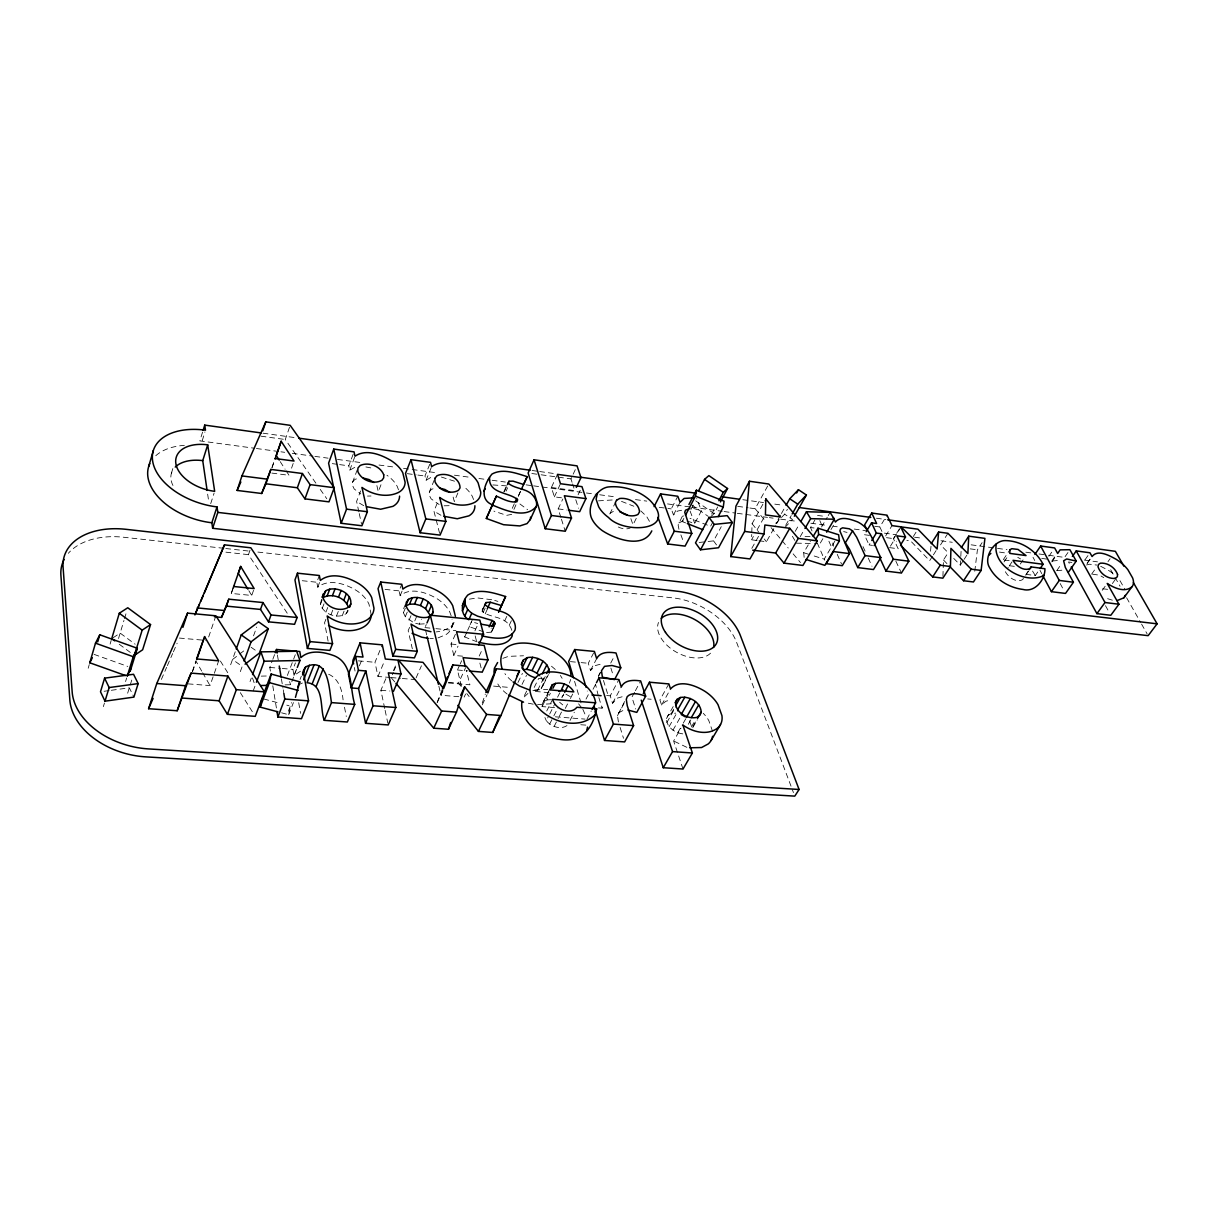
<?xml version="1.0" encoding="UTF-8"?>
<svg xmlns="http://www.w3.org/2000/svg" width="1218" height="1218" viewBox="0 0 1218 1218"><rect width="100%" height="100%" fill="white"/><g stroke="black" fill="none" stroke-linecap="round" stroke-linejoin="round"><path stroke-width="0.75" stroke-dasharray="5 3.75" d="M486.606 632.538L491.143 632.157L492.057 629.797L491.098 628.199M511.834 630.345A22 14.174 24.4 0 0 509.276 625.215C502.988 615.836 489.606 617.983 482.13 611.223L484.353 605.041M434.278 479.983L429.345 491.95L429.315 495.284L431.111 498.832L439.15 504.541M416.739 616.338L413.907 622.9L405.305 616.704L403.417 612.715L403.508 608.893L405.594 603.961M942.93 576.358L943.463 559.991L948.137 552.728M757.124 540.533L751.552 539.818L751.734 534.443M751.78 532.662L752.085 523.71L764.919 500.552M357.285 469.737L352.657 481.993L352.474 485.373L354.194 488.966L360.787 493.945M953.724 558.392L960.317 565.137L960.713 558.149M960.804 556.398L961.291 547.658M348.241 610.675L346.369 613.537C337.69 619.52 323.623 614.405 320.41 604.448L321.963 597.201M930.537 551.221L931.252 543.654M554.586 707.582L542.117 706.592L542.406 703.654L549.957 688.672M974.765 571.257L977.415 549.82L982.104 542.665M685.612 522.918L682.171 521.563L683.146 515.579M281.571 712.819L288.696 714.722L290.341 706.09L286.793 705.146M88.198 668.24L89.249 664.602M110.122 644.078L111.188 640.455M118.527 638.506L123.962 620.434M124.51 618.622L126.687 611.39M171.388 473.36L173.535 466.266M103.363 706.623L104.459 702.999M202.569 432.116L199.843 440.886L254.532 448.254M125.561 681.562L126.672 677.954M202.234 440.703L204.944 431.948M127.646 693.194L132.503 677.665M210.699 503.658L214.109 493.077M192.368 671.423L195.991 660.735M208.659 636.999L215.875 615.806M272.01 467.484L273.852 462.109M253.557 590.304L251.73 595.465L231.268 593.425L233.643 586.497M315.873 483.15L285.286 439.515L290.173 425.326M287.235 613.217L248.457 554.647L250.832 547.796M482.252 702.984L485.251 694.321M569.415 683.146L570.694 679.446M188.151 683.877L210.029 685.582L218.677 660.811M231.268 593.425L233.034 588.401M291.544 468.184L293.416 462.825M271.995 467.666L274.446 460.724M618.394 721.969L617.48 715.651L624.606 701.522M230.644 664.754L235.622 650.732M192.474 671.788L196.159 661.435L201.716 671.088M682.187 516.554L678.121 524.988L679.111 530.043M240.327 671.62L242.215 666.398L232.516 659.517L238.271 655.117M253.542 635.826L256.693 627.087M250.04 681.578L251.304 678.091M253.207 690.91L255.141 685.688L251.943 676.355M270.396 671.103L269.802 667.434L272.223 660.902M272.832 659.273L275.268 652.741M354.758 467.362L349.764 470.194L348.805 465.839L353.387 453.614M349.764 470.194L355.001 456.217M371.246 614.877L368.963 604.113A31.775 20.706 20.4 0 0 356.509 590.547C345.516 583.803 328.951 578.261 317.761 587.198L316.802 582.25L319.36 575.505M317.761 587.198L320.319 580.453M287.357 675.488L295.304 654.705M358.868 511.864L356.6 501.451L360.619 490.93M300.465 671.225L293.995 675.472L292.929 669.367L295.426 662.881M320.41 604.448L322.998 597.703M293.995 675.472L296.492 668.971M285.042 684.881L290.66 684.729L296.644 669.154M322.191 608.513L324.81 601.768M325.922 612.136L328.54 605.392M300.039 679.477L301.303 676.234M288.331 711.266L291.681 702.619M288.696 714.722L293.416 702.588M325.876 619.338L324.567 622.718L328.099 641.17M380.99 484.749L378.265 491.707L376.849 485.464M330.915 614.831L333.549 608.102M336.472 616.11L339.106 609.396M437.125 702.405L442.469 688.84M342.212 615.79L344.877 609.076M346.369 613.537L347.693 610.188M430.73 477.502L426.072 480.318L424.975 476.01L430.533 462.353M426.072 480.318L431.644 466.646M359.386 665.835L362.279 658.816M451.162 615.806L449.868 612.273A30.952 20.021 22.6 0 0 437.369 598.936C426.863 592.511 410.74 586.787 400.159 595.724L399.032 590.852L401.773 584.275M439.591 533.256L433.943 511.134L438.221 500.857M400.159 595.724L402.899 589.131M390.491 677.497L377.976 676.462L374.977 662.288L382.285 644.855M403.417 612.715L406.203 606.122M377.976 676.462L384.599 660.765M405.305 616.704L408.106 610.111M457.892 492.955L454.284 501.451L452.67 495.3M409.035 620.266L411.836 613.674M384.736 708.526L380.884 690.301L386.852 676.355M409.583 627.377L408.167 630.68L412.339 648.829M393.46 670.555L395.698 665.348M394.739 681.897L391.085 677.558L393.323 672.351M394.069 670.6L395.561 667.129M415.703 623.327L419.281 624.149L421.398 619.231M161.37 679.416L166.622 667.357M167.368 665.622L172.636 653.564M173.382 651.843L177.128 643.226M426.681 634.913L424.945 627.605L426.285 624.499M1023.364 578.245L1022.8 579.524C1016.619 583.255 1008.26 577.439 1005.368 571.714L1008.245 567.436M416.114 677.847L421.443 665.774M503.734 492.011L506.703 485.327M504.496 491.539L506.764 486.271M506.14 491.098L507.617 487.763M477.091 641.871L464.652 636.938L466.951 631.777M467.59 630.452L471.427 621.85M451.756 627.453L454.664 620.952A30.968 19.975 22.7 0 1 448.833 628.138L440.886 631.35L436.181 631.898M462.627 656.182L453.812 655.391L451.01 644.033L456.552 631.7M512.26 508.348L514.514 503.339M518.32 496.076L520.558 491.082M513.935 509.368L516.188 504.343M453.812 655.391L458.014 646.134M472.188 620.129L469.25 626.6L483.379 631.792M464.652 636.938L466.859 632.081M437.353 702.36L443.611 688.627M458.805 696.696L441.007 695.265L443.839 689.068M484.475 605.772L482.145 609.868M482.13 611.223L485.069 604.798M483.104 612.608L486.043 606.168M474.944 630.833L477.745 624.712M461.455 686.267L457.435 669.991L459.551 665.363M460.252 663.825L461.668 660.735M485.206 613.826L488.159 607.386M460.846 686.145L458.47 683.176L465.535 667.845M561.498 497.797L554.373 496.853L551.404 487.474L557.479 474.35M479.176 656.076L482.739 648.433M491.143 632.157L494.143 625.732M492.057 631.229L495.041 624.788M554.373 496.853L560.478 483.713M464.149 697.122L465.596 694.047M518.305 496.183L520.497 491.493M572.049 482.252L570.953 478.902L575.535 469.128M504.678 620.906L507.662 614.496M560.889 517.483L558.179 508.896L562.807 499.03M509.276 625.215L511.53 620.419M578.093 494.797L580.407 489.91M482.267 704.826L487.124 694.656M517.985 682.476L522.415 673.387M522.035 684.425L526.496 675.335M609.792 513.95L615.364 502.623M526.663 691.032L523.359 697.731L529.86 691.657M537.625 690.241L543.639 678.167L547.308 676.218L541.279 688.277L537.625 690.241L532.647 690.576L538.645 678.487L543.639 678.167M541.279 688.277L543.213 685.079L543 681.029L545.253 676.508M543.213 685.079L548.481 674.544M542.406 703.654L548.861 691.504M636.268 518.366L633.025 524.806L630.635 518.015M542.117 706.592L549.668 691.611M543.822 701.492L547.004 699.924L550.369 693.27M682.765 733.875C674.97 732.947 666.368 727.116 666.429 718.559L667.997 715.438L671.225 713.52L675.731 713.154M546.73 710.977L552.652 699.315M557.57 697.198L560.097 692.22M566.964 725.608C560.463 729.993 550.734 726.567 546.288 720.66L548.831 715.666M549.683 714.007L554.769 704.019M562.153 697.275L563.858 693.971M549.592 724.162L553.002 717.509M553.84 715.849L558.103 707.536M554.099 726.461L558.362 718.148M559.214 716.489L562.64 709.85M600.124 664.297L595.435 665.53L590.517 670.494L588.294 663.262L593.638 652.894M565.274 708.419L569.522 700.152M570.374 698.508L573.785 691.885M681.608 510.266L677.573 511.073L673.493 514.925L671.255 508.911L677.802 496.259M590.517 670.494L596.653 658.649M673.493 514.925L680.055 502.258M570.009 720.493L574.302 712.226M586.01 699.117L588.34 694.641L587.243 691.032M598.586 675.503L600.139 672.549M598.373 676.66L601.479 670.737M593.029 689.266L595.602 684.349M682.171 521.563L683.831 518.396M690.91 509.489L693.392 504.77M610.72 663.094L614.253 656.365M586.909 719.259L591.248 711.038M687.043 521.121L694.762 523.375L701.431 510.784L696.696 498.482M598.464 707.886L602.103 708.176L604.463 703.73M622.124 696.772L617.419 698.097L612.547 703.258L610.218 695.828L618.896 679.537M711.662 514.148L715.24 507.434M612.547 703.258L621.271 686.952M710.931 516.539L714.129 513.631L717.722 506.932M713.078 521.639L710.536 526.359L689.982 518.274M617.48 715.651L624.529 702.619M708.16 541.477L713.581 540.883L721.269 526.678M634.517 692.311L631.883 697.168L635.689 708.998M635.4 690.697L640.668 680.969M749.907 508.013L755.145 508.728L768.771 484.018M668.849 683.922L659.912 699.985L661.587 704.994L665.728 701.309L670.342 700.045M751.552 539.818L753.394 536.499M757.094 529.86L764.508 516.569M661.587 704.994L670.555 688.931M751.795 548.389L758.784 535.905M780.494 515.168L775.881 523.375L784.636 514.194L787.391 509.291M781.423 513.524L785.123 506.962M666.429 718.559L674.574 704.111M758.981 540.777L766.411 541.721L775.744 525.202M776.673 523.542L780.403 516.934M671.225 713.52L673.935 708.709M666.87 722.502L675.96 706.455M669.124 726.598L678.228 710.536M785.656 525.415L791.243 515.595M672.975 730.161L682.11 714.129M677.756 732.749L682.339 724.74M683.252 723.142L686.008 718.346M683.009 769.03L673.63 740.986L680.984 728.151M795.202 531.368L798.947 524.821M688.292 724.284L691.976 717.874M800.241 536.636L804.017 530.104M691.367 726.963L695.067 720.569M692.92 726.339L696.605 719.96M692.722 727.74L697.335 719.762M812.01 530.972L810.518 527.516L814.903 519.964M804.139 557.372L803.682 552.713L810.351 541.279M821.587 526.983L827.266 517.239M828.21 515.625L830.113 512.382M822.881 538.706L820.019 543.563L814.583 543.472M830.965 529.586L833.614 525.08M834.802 541.264L824.205 559.123L812.239 555.393M872.469 545.39L869.089 544.948L870.9 541.98M881.939 531.459L879.838 526.968L887.024 515.168M885.653 535.966L891.987 525.628M889.521 547.628L898.199 548.77L893.388 538.6L900.65 526.815M901.076 526.876L893.799 538.645L896.478 541.279M890.434 546.151L895.002 538.767M913.333 536.499L917.915 529.191M932.455 556.321L929.654 560.691L910.592 540.899L906.862 540.396M933.384 554.86L936.17 550.49M947.939 533.301L940.524 544.888L948.441 552.987M960.317 565.137L963.149 560.813M964.093 559.366L966.925 555.027M1003.297 559.671L1009.95 549.729M1004.058 561.924L1007.865 556.245M1009.204 566.02L1013.056 560.326M1020.288 564.056L1023.166 559.808M1026.272 573.998L1028.205 571.166M1025.708 575.277L1028.616 571.029M1025.952 574.348L1035.3 575.551L1038.208 571.333M1048.881 556.321L1052.717 550.734M1051.819 561.011L1055.671 555.438M1051.88 561.863L1055.747 556.276M1065.095 556.641L1069.922 549.699M1056.813 570.572L1060.695 564.985M1085.086 559.671L1088.983 554.16M1087.095 563.249L1090.019 559.108M1087.187 563.432L1092.074 556.535M1091.632 574.12L1096.535 567.223M1107.984 561.65L1110.085 558.712M561.711 697.32L563.295 695.128M1102.214 590.319L1105.213 586.178M1112.369 583.559L1115.353 579.433M429.345 491.95L431.324 489.453L434.856 488.068M352.657 481.993L354.849 479.466L358.579 478.08M785.047 527.379L792.492 519.462L784.636 514.194M511.682 514.377L506.642 515.351L493.929 511.134M618.439 712.926L623.677 710.14M678.883 522.887L683.344 520.939M239.702 654.005L245.457 649.605M113.137 637.73L120.14 633.101L135.152 644.215M610.203 513.189L613.354 511.393M631.487 527.318C626.585 530.378 620.16 528.536 615.669 525.521M298.76 684.683L302.384 683.009M502.836 658.344L508.485 656.365L523.527 655.771M437.993 637.897L445.925 634.654A30.876 20.006 22.6 0 0 452.502 622.855L452.03 619.323M1056.935 570.679L1061.883 570.207M598.48 500.857L612.928 499.928M469.387 599.149L477.395 597.916L493.123 599.911M1052.367 561.011L1059.462 560.341M1086.456 564.985L1089.455 564.208L1096.976 565.076M551.312 703.76L536.575 704.643M104.109 691.276L109.513 690.53M111.31 690.286L129.336 687.805L133.889 697.107M534.748 689.967L547.78 689.373M699.132 542.482L706.349 541.675M1107.604 589.345L1100.585 588.568M419.281 624.149L424.762 623.814M547.004 699.924L551.51 699.68M492.879 484.931L507.069 485.921M1092.531 574.196L1099.687 575.231L1103.767 577.636M261.261 676.127L268.721 675.944M444.128 505.805L449.214 505.683M367.471 496.076L371.018 496.015M1004.211 560.036L1010.422 560.767M796.465 543.182L812.771 543.441M805.052 536.499L810.472 536.605M549.059 692.677L534.215 691.337M429.832 638.354L433.288 638.445M999.476 552.074L1007.484 553.307M580.788 724.74L587.944 725.273M555.347 716.823L585.051 719.107M380.884 690.301L389.882 691.017M269.802 667.434L280.475 668.332M282.256 668.469L292.929 669.367M391.085 677.558L400.418 678.335M402.29 678.487L415.353 679.583M448.468 682.339L458.47 683.176M493.594 686.099L509.566 687.439M606.625 695.539L610.218 695.828M647.656 698.949L651.158 699.254M448.452 682.994L469.904 684.79L466.266 670.311M358.412 660.856L374.977 662.288M457.435 669.991L468.062 670.905M179.381 638.065L205.583 640.379M570.42 661.633L579.357 662.455M581.138 662.622L588.294 663.262M451.01 644.033L458.181 644.703M424.945 627.605L434.065 628.488M435.892 628.655L455.989 630.604M302.247 580.712L316.802 582.25M385.04 589.39L399.032 590.852M223.884 548.313L123.764 537.26A67.934 44.259 14.8 0 0 68.33 553.307M225.772 548.526L250.329 551.236M257.881 552.074L673.478 597.947A55.937 34.409 28.9 0 1 736.586 642.312L793.451 792.598M225.924 552.18L248.457 554.647M271.873 473.086L289.031 475.309L286.093 470.742M1009.357 565.715L1014.761 566.416M558.179 508.896L567.131 510.053M332.286 463.632L337.782 464.363M339.624 464.606L348.805 465.839M407.284 473.65L416.13 474.837M417.896 475.066L424.975 476.01M659.242 507.312L671.255 508.911M810.518 527.516L814.035 527.988M869.439 535.387L864.384 534.717L869.089 544.948M886.476 537.671L893.388 538.6M970.244 548.861L977.415 549.82M1041.725 558.407L1046.962 559.108M1071.916 562.442L1068.506 561.985L1070.333 565.319M874.752 526.283L879.838 526.968M551.404 487.474L574.789 490.641L572.597 483.927M256.419 448.513L279.059 451.558M280.947 451.817L284.707 452.32M292.259 453.34L312.996 456.126M314.883 456.385L328.084 458.166M337.508 459.43L360.147 462.49M378.996 465.032L394.084 467.057M403.523 468.336L437.46 472.904M454.436 475.187L469.524 477.228M478.948 478.491L490.26 480.029M492.148 480.273L505.348 482.054M526.1 484.855L531.748 485.617M533.636 485.86L584.549 492.727M586.437 492.986L597.749 494.508M599.637 494.767L616.612 497.051M635.476 499.593L646.788 501.116M667.525 503.917L690.164 506.962M692.052 507.221L722.213 511.286M724.101 511.545L735.413 513.067M737.301 513.311L767.477 517.376M769.365 517.635L773.141 518.152M780.677 519.157L797.653 521.456M810.853 523.222L825.941 525.262M833.477 526.283L837.253 526.785M854.229 529.069L865.541 530.606M884.405 533.134L895.717 534.672M914.566 537.214L922.117 538.219M940.966 540.762L952.293 542.284M971.142 544.827L995.654 548.13M997.542 548.389L1006.981 549.668M1025.83 552.196L1031.494 552.972M1039.03 553.977L1046.582 554.997M1048.47 555.256L1063.558 557.281M1084.294 560.082L1097.494 561.863M261.017 436.181L285.286 439.515M531.84 473.513L539.3 474.533M541.157 474.792L570.953 478.902M817.522 515.427L822.82 516.143M737.697 506.353L748.156 507.784M263.058 433.197L295.045 437.627M532.114 470.498L537.762 471.275M539.635 471.533L556.565 473.878M742.843 499.7L763.534 502.562M774.815 504.13L782.352 505.181M876.427 518.213L885.836 519.523M533.225 704.171L525.11 702.588M365.902 466.951L371.064 467.94M441.403 477.06L455.974 481.658M1112.369 600.169L1105.168 597.931M693.681 508.5L701.431 510.784M843.648 531.596L847.028 532.403M263.758 698.965L279.698 703.243M474.609 622.611L477.7 623.494M803.682 552.713L810.533 554.845M494.706 600.413L497.888 601.403M621.5 501.374L633.847 506.231M686.861 747.334L673.63 740.986M94.06 654.37L127.768 666.444M1100.676 566.309L1108.395 570.298A24.253 12.165 34.3 0 1 1112.841 573.45M440.946 515.275L433.943 511.134M363.725 505.668L356.6 501.451M519.934 503.978L527.607 509.687M328.632 674.239C338.665 678.609 342.06 689.845 343.08 699.848M1017.761 557.372L1020.532 558.925M565.928 694.199L571.486 697.305M695.661 500.811L714.129 513.631M691.322 504.633L708.313 516.432M251.136 647.276L256.633 651.158M119.257 644.246L134.33 655.406M640.744 510.86L646.651 516.478L650.914 523.847M559.625 702.238L562.746 704.887M551.495 666.216L555.926 669.991M943.463 559.991L947.223 563.888M755.145 508.728L766.168 521.822M771.07 527.638L780.86 539.269M782.093 540.731L788.213 548.009M793.116 553.825L800.47 562.549M466.783 693.575L469.158 696.544M752.085 523.71L758.707 532.022M764.219 538.95L766.411 541.721M578.596 703.821L581.793 707.978M713.581 540.883L718.559 547.75M320.243 489.392L326.789 498.741M1119.981 580.666L1124.625 588.827M1032.56 571.075L1035.3 575.551M280.201 461.622L285.103 469.219M220.397 661.069L228.375 673.706M240.327 692.661L253.268 713.185M560.356 675.442L562.137 678.304M248.853 590.715L251.73 595.465M792.385 536.27L794.836 540.411M202.645 672.701L210.029 685.582M1110.679 569.719L1120.042 586.208M1126.604 597.749L1140.657 622.474M1141.586 624.118L1147.204 634.015M1105.472 605.681L1109.035 612.075M1060.178 583.544L1063.74 590.136M689.54 720.767L692.007 727.938M1033.001 557.25L1034.752 560.524M1040.005 570.359L1041.755 573.632M540.868 676.858L543 681.029M895.869 561.178L901.427 573.023M863.029 546.608L865.267 551.526M868.251 558.088L871.997 566.279M544.903 717.539L546.288 720.66M837.238 554.327L841.547 564.041M819.805 520.588L822.835 527.47M828.91 541.234L831.94 548.115M582.859 709.363L586.284 717.143M817.263 543.015L824.753 560.234M473.574 499.547L472.325 496.411A28.927 17.341 22.9 0 0 463.175 486.119M690.088 511.058L694.762 523.375M680.892 534.869L683.877 542.908M398.484 489.834L397.327 486.652A29.643 17.889 21.2 0 0 386.943 475.264M289.549 681.638L290.66 684.729M575.764 499.7L578.565 508.256M610.888 668.073L613.491 676.31M561.437 519.203L565.243 531.231M620.099 727.405L623.509 738.291M603.443 680.42L608.406 696.315M598.297 695.813L595.495 684.135M598.845 697.579L602.103 708.176M574.561 681.319L581.58 704.765M832.762 543.015L833.66 546.212M475.172 635.903L476.542 641.216M479.877 663.064L482.221 672.138M712.606 731.455L708.785 720.569A30.054 19.412 29.9 0 0 703.288 713.322M438.845 686.13L441.007 695.265M359.249 513.6L361.533 524.029M385.116 710.353L387.811 723.111M354.331 667.494L355.047 671.042M344.496 707.232L346.293 716.458M298.714 702.695L300.557 713.367M277.415 654.979L278.648 662.318M281.404 678.852L282.941 688.033M283.261 689.86L283.87 693.529M272.786 685.795L276.684 709.668M207.654 494.143L208.735 501.588M155.767 455.73A59.484 36.464 17.4 0 1 184.36 445.362M172.956 485.464A36.053 22.091 17.4 0 1 173.276 469.402M710.536 653.168A30.435 18.712 28.9 0 1 675.442 651.63A30.435 18.712 28.9 0 1 658.512 622.459M507.099 694.032A31.531 20.767 25.6 0 1 496.365 681.319M511.819 680.908A31.698 20.706 25.7 0 1 504.891 673.645"/><path stroke-width="1.5" d="M275.268 652.741L276.486 649.468L299.78 651.508L300.861 657.613C309.89 649.194 323.988 651.934 334.432 655.863C353.22 663.84 349.703 688.398 354.727 704.369L347.358 722L324.262 720.34L331.479 702.603C329.058 689.144 328.723 656.06 305.688 666.855L303.815 669.748L303.8 674.163L308.55 700.852L301.485 718.696L277.871 717.006L276.973 711.495M900.513 545.238L932.714 576.906L942.869 578.169L950.436 566.507L950.938 548.374L971.188 569.171L981.114 570.435L984.92 538.371L968.752 536.164L961.291 547.658M349.581 607.325C356.158 594.384 335.726 584.503 325.678 590.867L321.963 597.201M968.752 536.164L967.868 553.581L947.939 533.301L938.636 532.038L931.252 543.654M521.883 701.781C519.599 720.721 537.793 735.139 554.829 738.215C578.352 744.716 591.933 732.201 596.653 708.83L576.89 707.262C570.283 715.727 554.723 708.876 552.652 699.315L595.587 702.816C592.466 676.553 534.672 655.573 529.876 689.708C532.723 717.554 576.434 734.728 595.45 714.235M323.257 593.836L322.998 597.703C326.241 607.66 340.324 612.806 349.033 606.838L350.906 603.976M938.636 532.038L937.114 549.029L917.915 529.191L901.076 526.876L940.25 565.213L950.436 566.507M817.308 540.868L798.262 538.386L789.766 528.292L764.889 524.988L764.021 533.941L749.984 558.94L730.724 556.58L744.624 531.413L749.451 481.247L768.771 484.018L817.308 540.868L802.921 565.457L783.996 563.127L775.638 553.048L752.694 550.171M730.724 556.58L735.946 506.109L749.451 481.247M493.96 672.199L494.401 668.256L497.614 662.531M718.163 516.615L723.248 507.145L724.055 501.177L696.407 490.199L688.946 504.48M685.49 515.214L695.478 496.152L696.407 490.199M295.441 697.381L299.765 681.836L271.127 674.056L255.262 716.336L227.431 714.342L219.103 700.792L227.888 676.066L191.104 673.112L185.608 685.734L177.173 710.749L148.596 708.709L156.772 683.496L187.557 613.126L215.875 615.806L264.443 691.854L236.353 689.662L227.888 676.066M278.008 711.86L260.195 707.125L269.376 682.659L271.127 674.056M260.195 707.125L261.977 698.493M586.726 730.693L587.533 727.085M125.454 675.518L89.782 662.79L95.491 643.165L99.785 634.776L137.345 648.296L130.189 671.301M148.642 466.616L153.331 450.553M97.714 641.901L99.785 634.776M150.545 624.575L142.156 630.148L134.33 655.406L142.643 649.773L150.545 624.575L127.768 607.767L119.288 613.248L111.736 638.658L114.736 640.881M104.596 678.152L100.5 691.778L105.007 701.187L133.889 697.107L138.152 683.602L133.554 674.285L104.596 678.152L109.133 687.561L105.007 701.187M203.102 430.365L204.731 425.112L261.185 432.938M137.345 648.296L133.249 656.715L127.235 676.157L131.316 667.708M207.106 490.428L202.736 460.632L207.699 444.844A36.281 22.015 17.6 0 0 175.849 463.525A36.281 22.015 17.6 0 0 214.672 491.326L207.699 444.844M1133.395 582.63L1157.1 623.829L1148.148 635.659L212.648 528.277L211.841 522.766L217.002 506.901A59.88 36.342 17.6 0 1 152.631 460.998A59.88 36.342 17.6 0 1 205.492 430.198L204.731 425.112M395.957 683.344L433.745 728.197L448.483 729.262L456.476 712.134L464.667 686.83L486.591 714.418L500.948 715.514L519.492 670.813L496.289 668.773L485.86 692.585M212.648 528.277L217.839 512.397L217.002 506.901M448.483 729.262L450.69 722.502M651.813 530.881C643.058 549.211 615.227 539.254 602.164 530.546A28.044 16.413 26.5 0 1 592.313 519.751C585.767 508.53 595.313 489.012 607.965 487.002C622.931 485.464 638.597 490.169 649.879 500.263C679.705 531.063 624.362 534.55 608.558 517.528A28.197 16.336 26.5 0 1 598.647 506.718L596.12 499.213L597.429 493.183M182.883 627.377L187.557 613.126M214.429 616.75L221.539 617.419L226.426 606.122L260.5 609.426L268.523 621.85L294.573 624.301L297.146 617.496L250.832 547.796L224.477 544.857L194.865 614.907L199.295 604.676M237.129 490.443L241.94 475.918L265.798 421.87L290.173 425.326L334.234 487.718L328.982 501.862L304.957 498.862L297.344 487.763L265.935 483.79L261.672 493.488L237.129 490.443L240.859 481.963M224.477 544.857L204.457 592.724M262.799 430.807L265.798 421.87M177.173 710.749L191.104 673.112M196.768 659.654L203.985 638.369M261.672 493.488L270.868 469.402L302.429 473.513L310.103 484.627L334.234 487.718M265.935 483.79L270.868 469.402M275.085 458.531L294.04 461.043L281.175 441.251L276.273 455.532L279.226 460.099M221.539 617.419L228.801 599.18L262.966 602.545L271.035 614.983L297.146 617.496M226.426 606.122L228.801 599.18M233.643 586.497L254.166 588.583L240.677 566.416L238.302 573.313L247.893 589.131M496.289 668.773L487.931 692.951L466.327 666.139L452.913 664.967L449.016 673.508M233.034 588.401L240.677 566.416M275.055 459.003L281.175 441.251M236.246 648.966L241.24 634.913L258.581 621.85L268.295 628.701L259.373 653.107L245.077 664.175M297.344 487.763L302.429 473.513M260.5 609.426L262.966 602.545M244.102 661.13L251.045 641.856L268.295 628.701M304.957 498.862L310.103 484.627M227.431 714.342L236.353 689.662M268.523 621.85L271.035 614.983M333.747 449.077L328.601 463.144L341.177 523.283L361.913 525.765L367.379 511.727L361.974 487.428C372.236 494.721 386.73 498.116 398.453 492.468A29.75 17.813 21.3 0 0 405.122 482.298L402.808 472.843A29.811 17.828 21.3 0 0 391.024 460.541C380.762 454.451 365.842 448.666 355.001 456.217L354.042 451.863L333.747 449.077L346.551 509.154L341.177 523.283M252.583 674.605L260.911 651.874L296.629 651.249L299.978 660.491L297.314 667.418M256.435 682.202L264.169 661.222L260.911 651.874M297.466 573.176L294.969 579.951L307.393 648.418L329.88 650.412L332.56 643.652L327.2 615.958C338.208 624.042 354.271 627.042 366.588 620.175A31.805 20.66 20.5 0 0 373.972 608.208L371.657 597.475A31.866 20.676 20.5 0 0 359.173 583.879C348.15 577.134 331.57 571.531 320.319 580.453L319.36 575.505L297.466 573.176L310.027 641.612L307.393 648.418M701.218 711.997L700.106 714.981L696.909 717.387C687.531 719.549 675.701 712.667 675.488 702.497L677.041 699.391L680.268 697.503C689.358 695.843 700.594 702.207 701.218 711.997L697.533 718.376M325.678 590.867L323.09 597.596C331.935 592.755 345.196 597.505 348.363 607.234M277.871 717.006L284.799 699.041L283.87 693.529M327.17 595.861L329.758 589.131M332.423 595.678L335.026 588.949M302.551 672.991L303.815 669.748M297.74 687.043L299.765 681.836M302.536 674.955L305.688 666.855M303.647 679.766L309.326 665.195M338.497 597.155L341.131 590.456M314.046 664.937L307.058 682.719C324.901 684.516 319.558 708.632 324.262 720.34M452.913 664.967L443.611 688.627L422.951 662.333L398.545 660.186L441.647 710.992L456.476 712.134M343.75 600.307L346.384 593.608M312.173 683.892L319.192 666.124M442.469 688.84L447.463 676.934M346.826 603.595L349.475 596.896M316.147 686.495L323.196 668.758M410.984 459.673L405.503 473.406L420.103 532.723L440.063 535.113L445.879 521.38L439.652 497.431C449.533 504.419 463.556 507.997 474.807 502.303A29.019 17.265 23 0 0 480.745 492.239L478.141 482.907A29.08 17.28 23 0 0 466.327 470.803C456.491 465.002 441.967 459.079 431.644 466.646L430.533 462.353L410.984 459.673L425.828 518.914L420.103 532.723M455.395 616.354L452.746 605.772A31.029 19.99 22.6 0 0 440.2 592.42C429.665 585.995 413.541 580.21 402.899 589.131L401.773 584.275L380.747 582.037L378.052 588.659L392.851 656L414.424 657.903L417.302 651.31L410.999 624.088L418.535 628.564L430.974 631.746M393.475 691.306L400.996 673.935L397.936 660.141L385.345 659.029L382.285 644.855L360.071 642.83L352.9 660.369L353.616 663.932M360.071 642.83L362.994 657.065L355.61 656.411L348.424 673.996L351.18 687.911L358.564 688.505L365.872 670.966L358.442 670.342L351.18 687.911M457.877 705.344L478.43 731.409L492.711 732.444L499.152 716.915M1040.157 568.517L1043.065 564.284C1036 550.323 1021.08 540.838 1005.413 540.594C993.873 540.168 983.002 557.859 989.747 567.908C996.278 580.103 1009.494 587.731 1022.998 589.451C1034.965 592.755 1045.303 579.555 1044.922 568.73L1031.113 566.918L1029.18 569.75M406.386 604.311L408.472 599.378C418.185 593.044 438.145 603.123 431.735 615.501M405.701 605.955L409.522 604.235L412.308 597.657M409.522 604.235L414.546 604.037L417.332 597.475M392.851 656L395.683 649.361L380.747 582.037M400.996 673.935L388.329 672.869L395.82 707.506L388.207 724.938L365.567 723.309L373.043 705.77L365.872 670.966M414.546 604.037L420.423 605.498L423.225 598.936M430.289 615.379L425.569 608.574L428.401 602.027M200.772 601.266L202.98 596.135M428.645 611.801L431.492 605.27M148.596 708.709L153.103 698.371M492.696 504.922C478.4 499.624 484.688 482.846 491.981 474.061C502.912 468.047 516.234 473.269 527.211 476.649L521.319 489.423M426.97 622.946L430.335 615.197L479.846 620.114L483.576 634.304L478.644 645.007M1031.113 566.918L1030.565 568.197C1024.338 571.897 1015.979 566.05 1013.056 560.326L1043.065 564.284M527.211 476.649L523.557 484.444L512.991 481.125L508.972 481.262L508.195 483.181C515.336 489.408 527.577 487.916 533.667 496.396A20.706 12.256 24.4 0 1 536.331 506.368L530.211 519.675L527.044 523.603L519.827 525.932L503.552 524.714L486.317 518.472L496.396 496.137C502.79 498.817 509.687 502.958 516.874 501.786L517.68 499.761C509.276 491.981 488.296 493.96 489.56 477.608M496.396 496.137L486.317 518.472M507.495 484.597L508.972 481.262M505.607 596.515L498.604 611.969L505.607 596.515C493.808 592.983 479.161 587.822 467.773 595.054C461.394 602.149 459.475 614.176 468.823 619.749L471.747 613.278L467.697 609.579L465.2 604.402L465.109 599.226M462.307 610.888L465.2 604.402M515.26 501.664L516.767 498.329M576.327 487.383L580.956 477.593L577.058 465.87L534.063 459.795L528.125 472.995L545.222 528.734L565.243 531.231L571.516 518.061L564.345 495.741L585.934 498.619L579.677 511.682L568.928 510.296M464.774 616.049L467.697 609.579M484.475 605.772L485.952 602.56L490.26 602.24L501.572 605.574M487.322 608.665L490.26 602.24M433.745 728.197L441.647 710.992M489.134 626.889L492.102 620.449L477.563 616.156L471.747 613.278M491.844 626.585L494.082 621.759L492.102 620.449M460.709 695.356L464.667 686.83M493.549 626.585L495.041 623.357L494.082 621.759M545.222 528.734L551.419 515.488L534.063 459.795M483.576 634.304L456.552 631.7L459.399 643.058L484.155 645.373L487.976 659.882L482.221 672.138L469.828 671.057M478.43 731.409L486.591 714.418M996.339 543.822C991.772 565.989 1025.312 585.249 1043.978 575.398M521.197 664.571L523.39 660.034L527.166 657.659C536.757 655.619 549.699 662.211 549.227 673.036M517.041 675.838L519.492 670.813M522.02 668.24L527.166 657.659M492.711 732.444L500.948 715.514M523.101 669.611L526.724 669.337L532.631 657.248M526.724 669.337L532.053 670.539L537.975 658.481M539.574 675.64L536.986 673.219L542.954 661.161M542.36 673.859L546.852 664.815M546.76 673.493L549.014 668.986M549.699 689.845L552.211 684.851C559.61 680.527 569.887 684.531 573.785 691.885L550.506 689.936L552.211 684.851M552.881 688.292L555.393 683.313M602.94 677.299L614.542 679.598L620.784 667.814L616.019 653C609.289 651.904 600.215 651.539 596.653 658.649L594.399 651.417L574.668 649.544L568.623 661.481L573.48 677.71M654.096 506.627L660.567 493.899L677.802 496.259L680.055 502.258L684.135 498.436L693.346 497.903M561.787 688.916L564.315 683.937M89.782 662.79L92.355 657.735M564.695 692.311L568.075 685.688M523.39 660.034L521.867 663.018C521.395 670.631 528.825 676.34 535.631 677.771M689.967 508.317L685.49 510.22L684.744 512.321L691.809 533.438L685.079 546.121L667.647 543.959L674.315 531.2L660.567 493.899M596.455 682.704L599.028 677.787L618.896 679.537L621.271 686.952C624.682 679.674 633.878 679.888 640.668 680.969L645.662 696.178L636.786 712.378L627.955 710.094M698.371 491.159L704.552 479.374L708.876 475.614L727.572 488.525L720.401 501.923M592.115 709.394L595.587 702.816M594.902 712.119L596.653 708.83M709.089 517.467L695.508 542.878L700.502 549.805L718.559 547.75L732.322 522.522L727.237 515.64L709.089 517.467L714.159 524.41L732.322 522.522M718.833 500.735L723.309 492.346L727.572 488.525M700.502 549.805L714.159 524.41M645.662 696.178C639.998 694.138 632.066 691.702 627.24 696.635L626.28 699.36L627.24 705.679L633.604 725.624L624.636 741.914L604.539 740.468L613.4 724.086L599.028 677.787M536.331 506.368C525.856 519.37 504.968 510.251 492.255 504.983M643.302 693.529L649.483 682.217L668.849 683.922L670.555 688.931C679.355 679.065 695.295 685.399 704.796 691.245A30.283 19.321 29.9 0 1 718.041 704.72L721.939 715.621A30.222 19.305 29.9 0 1 717.661 728.029C707.399 735.931 692.479 732.033 682.826 724.938L692.387 752.998L683.009 769.03L663.262 767.721L641.231 700.152M786.052 505.333L789.751 498.771L798.46 489.712L806.407 495.026L794.349 516.204M675.244 702.603L677.041 699.391M675.746 705.511L680.268 697.503M796.618 492.986L798.46 489.712M677.543 709.957L684.805 697.168M792.172 513.966L797.76 504.13L806.407 495.026M690.347 698.508L681.243 714.479L685.049 716.747M775.638 553.048L789.766 528.292M686.328 717.509L695.463 701.553M800.835 521.548L806.453 511.743L830.113 512.382L834.3 519.233L826.687 532.205M691.382 717.569L698.721 704.826M663.262 767.721L672.549 751.597L649.483 682.217M783.996 563.127L798.262 538.386M804.961 528.46L810.625 518.655L806.453 511.743M813.213 536.377L817.978 528.201L838.654 534.763L839.385 540.944L824.875 565.35L805.996 559.458M815.771 539.3L818.633 534.382L817.978 528.201M711.129 740.422L720.508 724.558M433.166 612.228L431.492 615.044L427.609 617.267C419.159 618.759 409.141 614.588 406.203 606.122L406.279 602.301L408.472 599.378M849.525 553.611L833.462 551.556L826.246 563.675L842.262 565.67L849.525 553.611L839.902 530.972L840.527 528.932L842.597 527.82L849.342 528.81L852.539 530.835L845.368 542.817L849.525 549.272L857.746 567.588L873.489 569.552L880.858 557.616C873.991 545.466 871.479 528.155 857.32 521.791C850.758 519.34 840.755 515.549 835.396 522.065L833.386 517.589M900.939 544.355L905.522 536.986L900.65 526.815L891.987 525.628L887.024 515.168L871.723 513.037L864.597 524.897L866.668 529.388M866.181 531.748L871.57 522.827L876.64 523.527L871.723 513.037M871.799 540.487L876.321 533.058L871.57 522.827M857.746 567.588L865.069 555.591L856.726 537.29L852.539 530.835M874.159 545.618L881.421 533.743L876.321 533.058M905.522 536.986L896.829 535.813L908.872 561.193L901.427 573.023L885.928 571.09L893.327 559.214L881.421 533.743M462.216 605.696L464.88 601.525M932.714 576.906L940.25 565.213M799.084 789.477L148.383 748.903A71.055 49.344 14.3 0 1 72.166 691.824L63.077 567.101A68.162 44.198 15 0 1 126.063 529.328L677.117 591.187A56.104 34.348 28.9 0 1 740.422 635.659L799.084 789.477L794.791 796.13L145.749 756.865A70.796 49.375 14.2 0 1 69.837 699.954L60.9 575.216A67.934 44.259 14.8 0 1 64.097 559.504M949.735 566.477L963.56 580.742L971.188 569.171M981.114 570.435L973.441 581.976L963.56 580.742M483.729 491.052L485.343 488.677M1034.904 554.434L1040.644 546.014L1054.651 547.948L1057.681 553.49L1060.071 549.866L1069.922 549.699L1076.225 561.072L1068.43 572.171M1072.373 556.443L1076.24 550.901L1089.958 552.789L1092.074 556.535C1097.829 548.937 1109.72 555.773 1116.251 559.366A24.36 12.104 34.2 0 1 1127.914 569.75L1132.603 577.911A24.314 12.089 34.2 0 1 1131.887 586.878L1123.849 597.825L1117.043 600.626M1051.408 591.674L1059.279 580.438L1073.423 582.234L1065.522 593.425L1051.408 591.674L1042.638 575.277M1096.916 613.628L1105 602.514L1118.931 604.235L1110.816 615.288L1096.916 613.628L1071.246 566.979M485.952 602.56L485.069 604.798C492.574 611.558 505.972 609.442 512.291 618.82A22.061 14.159 24.5 0 1 515.001 630.132C508.682 641.703 492.179 638.125 481.597 635.796M988.772 555.225L990.873 553.414M1131.887 586.878C1124.61 592.892 1114.044 587.929 1107.208 583.422L1118.931 604.235M558.788 691.215L562.883 689.632M109.133 687.561L138.152 683.602M260.743 685.536L268.219 685.338M264.169 661.222L299.978 660.491M810.625 518.655L834.3 519.233M672.549 751.597L692.387 752.998M182.67 698.081L219.103 700.792M284.799 699.041L308.55 700.852M331.479 702.603L354.727 704.369M373.043 705.77L395.82 707.506M613.4 724.086L633.604 725.624M156.772 683.496L185.608 685.734M591.994 694.945L601.113 695.706M310.027 641.612L332.56 643.652M395.683 649.361L417.302 651.31M487.976 659.882L463.084 657.644L465.352 666.703M197.179 607.904L223.929 610.477M217.839 512.397L1157.1 623.829M346.551 509.154L367.379 511.727M425.828 518.914L445.879 521.38M241.94 475.918L266.605 479.07M551.419 515.488L571.516 518.061M674.315 531.2L691.809 533.438M865.069 555.591L880.858 557.616M893.327 559.214L908.872 561.193M744.624 531.413L764.021 533.941M298.806 438.16L530.226 470.224M581.032 477.273L695.798 493.183M722.137 496.822L739.067 499.182M799.282 507.525L870.779 517.437M887.709 519.781L1115.368 551.328L1123.909 566.157M580.956 477.593L557.479 474.35L560.478 483.713L581.96 486.637L585.934 498.619M689.769 747.791L701.568 747.532L708.282 743.909A30.008 19.397 30 0 0 712.576 736.266M428.097 638.293L421.824 637.212L412.065 633.284M481.506 624.24L492.316 626.159L494.143 625.732L495.041 623.357M478.613 642.251C489.194 644.581 505.683 648.098 511.971 636.527A22 14.174 24.4 0 0 512.352 633.634M619.612 511.682L627.118 514.864M363.436 478.08L369.069 479.572L373.972 482.495M439.5 488.053L444.966 489.514L449.777 492.376M269.376 682.659L298.151 690.439M523.573 702.162L508.682 695.052M529.571 690.027L519.386 685.978L513.006 681.852M818.633 534.382L839.385 540.944M620.784 667.814L611.984 665.485L604.539 666.353L601.479 670.737L602.347 676.888M366.664 506.703L380.625 509.246L392.927 506.338A29.582 17.889 21.2 0 0 399.58 496.122M443.794 516.28L457.283 518.761L468.945 515.853A28.851 17.341 22.9 0 0 474.898 505.744M95.491 643.165L133.249 656.715M1076.225 561.072L1066.709 558.955L1063.619 560.798L1065.324 567.436L1073.423 582.234M687.317 523.588L702.801 529.678M695.478 496.152L723.248 507.145M328.525 625.382C339.137 631.046 353.022 633.116 363.862 626.844A31.714 20.691 20.4 0 0 371.246 614.862M532.053 670.539L536.986 673.219M420.423 605.498L425.569 608.574M789.751 498.771L797.76 504.13M704.552 479.374L723.309 492.346M241.24 634.913L251.045 641.856M119.288 613.248L142.156 630.148M1076.24 550.901L1105 602.514M1040.644 546.014L1059.279 580.438M879.655 557.509L885.928 571.09M502.197 669.108C489.423 625.291 570.389 643.195 570.907 675.351M657.964 517.285L667.647 543.959M594.247 706.653L604.539 740.468M574.668 649.544L586.147 687.424M430.335 615.197L446.23 681.029M427.107 636.755L438.404 684.303M355.61 656.411L358.442 670.342M358.564 688.505L365.567 723.309M276.486 649.468L277.11 653.137M279.257 666.002L281.099 677.01M211.841 522.766A59.484 36.464 17.4 0 1 149.799 463.632M175.225 467.088A36.053 22.091 17.4 0 1 202.736 460.632M661.267 618.409A30.435 18.712 28.9 0 1 694.884 619.627A30.435 18.712 28.9 0 1 713.596 647.443M530.546 517.148A20.584 12.302 24.3 0 1 530.211 519.675M1125.204 595.358A24.208 12.15 34.3 0 1 1123.849 597.825M434.978 478.263L434.963 481.597C438.434 490.078 450.447 495.163 458.531 490.275L460.054 487.855C460.023 477.441 445.575 471.594 436.957 475.781L434.978 478.263M383.746 474.807L383.7 477.791L382.01 480.227C373.698 485.069 361.198 480.257 357.787 471.366L357.955 468.001L360.147 465.489C368.552 461.652 380.397 466.068 383.746 474.807M765.833 498.893L765.422 514.909L780.403 516.934L765.833 498.893M1117.561 574.531L1117.332 576.693L1115.566 578.352C1108.091 579.296 1100.143 573.845 1097.997 566.69L1098.499 564.467L1100.387 563.173C1107.649 562.549 1115.262 567.634 1117.561 574.531M204.578 636.588L196.585 658.953L218.677 660.811L204.578 636.588M1009.95 549.729L1009.783 553.398L1026.043 555.575L1018.05 549.44L1011.838 548.694L1009.95 549.729M616.567 500.248L615.364 502.623C616.186 512.367 629.539 518.914 637.973 514.453L639.496 511.941C639.085 502.669 628.062 497.446 619.718 498.482L616.567 500.248M665.5 632.416A30.526 18.681 28.9 0 0 714.342 646.438A30.526 18.681 28.9 0 0 688.566 608.711A30.526 18.681 28.9 0 0 665.5 632.416"/></g></svg>
